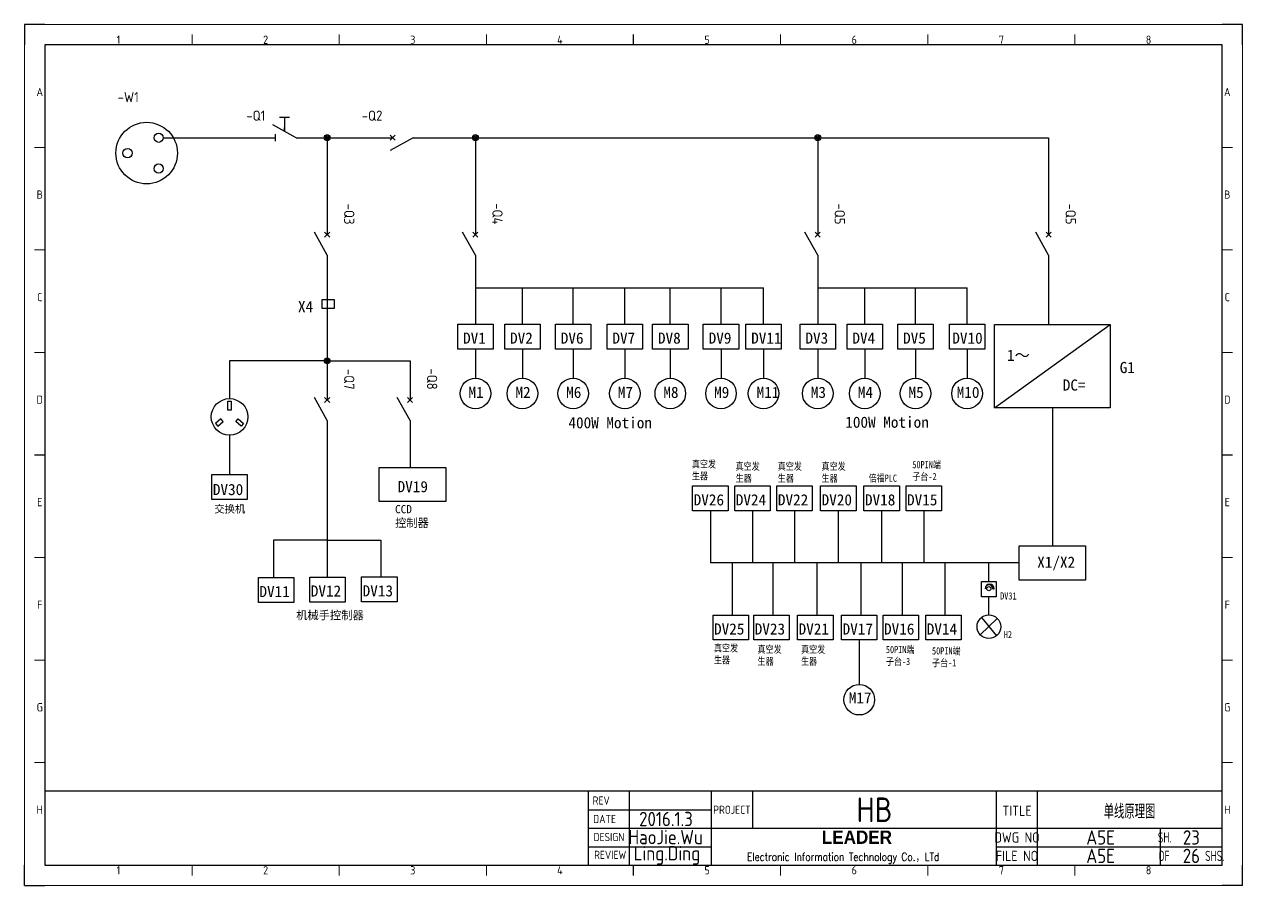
# Model space of a CAD drawing. Header units: millimetres. Extents: x -1699 to 15529, y -2130 to 61.
# Drawn here: x 12969 to 13563, y -2121 to -1701 of the extents above; entities that cross this region are included whole.
import ezdxf
from ezdxf.enums import TextEntityAlignment as Align

# ---------------------------------------------------------------- set-up
doc = ezdxf.new("R2010")
doc.units = ezdxf.units.MM
doc.header["$LTSCALE"] = 10
for name, color, linetype in [('AE_BOR', 1, 'Continuous'), ('SYMS', 7, 'Continuous'), ('TAGS', 51, 'Continuous'), ('YEL_14_THHN', 7, 'Continuous'), ('图框_标题栏属性', 1, 'Continuous'), ('图框_标题栏文字', 6, 'Continuous')]:
    doc.layers.add(name, color=color, linetype=linetype)
doc.styles.add('ACGBTS', font='ISOCP.SHX')
doc.styles.add('CCFS', font='', dxfattribs={"height": 0.7})
doc.styles.get("Standard").update_dxf_attribs({"font": 'simplex.shx', "width": 0.8, "height": 1.625, "bigfont": 'spec_bar.shx'})
doc.styles.add('WD_IEC', font='ISOCP2.shx', dxfattribs={"height": 4, "bigfont": 'gbcbig.shx'})
doc.styles.add('工程字', font='gbenor.shx', dxfattribs={"bigfont": 'gbcbig.shx'})
doc.styles.get('CCFS').set_extended_font_data('SimSun')

# ---------------------------------------------------------------- blocks, each defined once
blk = doc.blocks.new('Border')
for p, q in [((584, 410), (10, 410)), ((10, 410), (10, 10)), ((584, 10), (584, 410)), ((10, 10), (584, 10))]:
    blk.add_line(p, q)
at = {"layer": 'AE_BOR', "color": 1, "lineweight": 30}
for p, q in [((10, 420), (0, 420)), ((0, 420), (0, 410)), ((594, 420), (584, 420)), ((594, 410), (594, 420)), ((297, 410), (297, 415)), ((5, 210), (10, 210)), ((584, 210), (589, 210)), ((0, 0), (0, 10)), ((297, 5), (297, 10)), ((594, 0), (594, 10)), ((0, 0), (10, 0)), ((594, 0), (584, 0))]:
    blk.add_line(p, q, dxfattribs=at)
at = {"layer": 'AE_BOR', "color": 1, "lineweight": 15}
for p, q in [((0, 420), (594, 420)), ((0, 0), (0, 420)), ((594, 420), (594, 0)), ((81.75, 410), (81.75, 415)), ((153.5, 410), (153.5, 415)), ((225.25, 410), (225.25, 415)), ((368.75, 410), (368.75, 415)), ((440.5, 410), (440.5, 415)), ((512.25, 410), (512.25, 415)), ((10, 360), (5, 360)), ((589, 360), (584, 360)), ((10, 310), (5, 310)), ((589, 310), (584, 310)), ((10, 260), (5, 260)), ((589, 260), (584, 260)), ((10, 160), (5, 160)), ((589, 160), (584, 160)), ((10, 110), (5, 110)), ((589, 110), (584, 110)), ((10, 60), (5, 60)), ((589, 60), (584, 60)), ((81.75, 5), (81.75, 10)), ((153.5, 5), (153.5, 10)), ((225.25, 5), (225.25, 10)), ((368.75, 5), (368.75, 10)), ((440.5, 5), (440.5, 10)), ((512.25, 5), (512.25, 10)), ((594, 0), (0, 0))]:
    blk.add_line(p, q, dxfattribs=at)
at = {"layer": 'AE_BOR', "color": 1, "lineweight": 15, "style": 'ACGBTS'}
for s, p in [('1', (45.875, 412.5)), ('2', (117.625, 412.5)), ('3', (189.375, 412.5)), ('4', (261.125, 412.5)), ('5', (332.875, 412.5)), ('6', (404.625, 412.5)), ('7', (476.375, 412.5)), ('8', (548.125, 412.5)), ('A', (7.5, 387)), ('A', (586.5, 387)), ('B', (7.5, 337)), ('B', (586.5, 337)), ('C', (7.5, 287)), ('C', (586.5, 287)), ('D', (7.5, 237)), ('D', (586.5, 237)), ('E', (7.5, 187)), ('E', (586.5, 187)), ('F', (7.5, 137)), ('F', (586.5, 137)), ('G', (7.5, 87)), ('G', (586.5, 87)), ('H', (7.5, 37)), ('H', (586.5, 37)), ('1', (45.875, 7.5)), ('2', (117.625, 7.5)), ('3', (189.375, 7.5)), ('4', (261.125, 7.5)), ('5', (332.875, 7.5)), ('6', (404.625, 7.5)), ('7', (476.375, 7.5)), ('8', (548.125, 7.5))]:
    blk.add_text(s, height=4, dxfattribs=at).set_placement(p, align=Align.MIDDLE)
blk = doc.blocks.new('TITLE3')
for p, q in [((-309, 0), (-309, 36)), ((-289, 0), (-289, 36)), ((-249, 0), (-249, 36)), ((-249, 0), (-249, 36)), ((-249, 0), (-249, 36)), ((-229, 36), (-229, 27)), ((-110, 0), (-110, 36)), ((-90, 0), (-90, 36)), ((-309, 27), (-249, 27)), ((-229, 27), (-229, 18)), ((-309, 18), (-248.01, 18)), ((-249, 18), (0, 18)), ((-30, 0), (-30, 18)), ((-309, 9), (-249, 9)), ((-110, 9), (0, 9)), ((-289, 4.18), (-289, 4.18)), ((-289, 4.18), (-289, 4.18))]:
    blk.add_line(p, q)
blk.add_lwpolyline([(-309, 36), (-574, 36), (-574, 0), (-309, 0)], close=True)
blk.add_lwpolyline([(-309, 0), (0, 0), (0, 36), (-309, 36)])
at = {"insert": (-248.01, 16.87), "char_height": 5, "attachment_point": 1}
blk.add_mtext_dynamic_manual_height_columns('\\pi52.854;{\\fArial Black|b0|i0|c0|p34;\\H1.3x;LEADER\\Fsimplex,spec_bar|c134;\\H1.0769x; }\\P\\pi16.37;{\\H0.8x;Electronic Information Technology Co.\\fSimSun|b0|i0|c134|p2;，\\Fsimplex,spec_bar|c134;LTd}', width=138.0147, gutter_width=8.12, heights=[69.93], dxfattribs=at)
at = {"layer": '图框_标题栏属性', "style": '工程字'}
for tag, height, p in [('版本', 7, (-271.17, 31.5)), ('项目', 12, (-169.5, 27)), ('名称', 7, (-45.16, 26.53)), ('日期', 7, (-271.17, 22.5)), ('制图', 7, (-271.33, 13.69)), ('文件', 7, (-59.26, 13.5)), ('页数', 7, (-16.34, 13.5)), ('审核', 7, (-270.7, 4.72)), ('图号', 7, (-59.26, 4.5)), ('总数', 7, (-16.34, 4.5))]:
    blk.add_attdef(tag, text='', height=height, dxfattribs=at).set_placement(p, align=Align.MIDDLE)
at = {"layer": '图框_标题栏文字', "style": '工程字'}
for s, height, p in [('REV', 4, (-302.75, 31.5)), ('DATE', 4, (-301.08, 22.5)), ('PROJECT', 4, (-239, 27)), ('TITLE', 5, (-100, 26.53)), ('DESIGN', 4, (-299, 13.69)), ('DWG NO', 5, (-100, 13.5)), ('REVIEW', 4, (-298.37, 5.01)), ('FILE NO', 5, (-100, 4.5))]:
    blk.add_text(s, height=height, dxfattribs=at).set_placement(p, align=Align.MIDDLE_CENTER)
at = {"layer": '图框_标题栏文字', "style": '工程字', "width": 0.8}
for s, p in [('SH.            ', (-15, 13.5)), ('OF        SHS.', (-15, 4.5))]:
    blk.add_text(s, height=5, dxfattribs=at).set_placement(p, align=Align.MIDDLE_CENTER)
blk = doc.blocks.new('HDV1_SOCKET3')
for centre, radius in [((-8.14, -7.5), 15), ((-2.27, 0), 2.27), ((-17.41, -7.5), 2.27), ((-2.27, -15.06), 2.27)]:
    blk.add_circle(centre, radius)
at = {"style": 'WD_IEC'}
for tag, p in [('INST', (-11.95, 31.29)), ('LOC', (-11.95, 24.29)), ('TAG1', (-11.95, 17.29))]:
    blk.add_attdef(tag, text='', height=5, dxfattribs=at).set_placement(p, align=Align.RIGHT)
for tag, p, height, flags in [('ASSYCODE', (7.32, 33.69), 2, 1), ('FAMILY', (7.32, 30.69), 2, 1), ('CATDESC', (7.32, 27.69), 2, 1), ('MFG', (7.65, 20.94), 3, 9), ('CAT', (7.65, 15.94), 3, 9), ('X1TERM01', (0, 0), 0.08, 1), ('X8TERM03', (-17.41, -9.77), 0.08, 1), ('X1TERM02', (0, -15.06), 0.08, 1)]:
    blk.add_attdef(tag, p, '', height=height, dxfattribs=dict(at, flags=flags))
at = {"lineweight": 15, "style": 'WD_IEC'}
for tag, p in [('XREF', (24.36, 18.25)), ('WDTAGALT', (23.86, -39.93))]:
    blk.add_attdef(tag, p, '', height=5, dxfattribs=at)
at = {"style": 'WD_IEC'}
for tag, p in [('DESC1', (24.36, 10.75)), ('DESC2', (24.36, 3.75)), ('DESC3', (24.36, -3.25)), ('RATING1', (24.36, -12.75)), ('RATING2', (24.36, -19.75)), ('RATING3', (24.36, -26.75)), ('RATING4', (23.94, -33.49))]:
    blk.add_attdef(tag, p, '', height=5, dxfattribs=at)
at = {"style": 'WD_IEC', "width": 0.8}
for tag, p in [('TERM01', (0, 2.3)), ('TERM02', (0, -12.76))]:
    blk.add_attdef(tag, text='', height=2, dxfattribs=at).set_placement(p, align=Align.RIGHT)
blk.add_attdef('TERM03', (-20.63, -4.96), '', height=2, dxfattribs=at)
blk = doc.blocks.new('HDS11Q65')
for p, q in [((2.81, 0), (-2.81, 3.12)), ((-1.25, 5), (1.25, 5)), ((0, 5), (0, 1.56)), ((-7.19, 0), (-2.19, 0)), ((-2.19, -0.88), (-2.19, 0.88)), ((0, 1.56), (0, 2.47)), ((2.81, 0), (7.81, 0))]:
    blk.add_line(p, q)
at = {"style": 'WD_IEC'}
for tag, height, p in [('INST', 2.7, (-4.69, 12.88)), ('LOC', 2.7, (-4.69, 8.88)), ('TAG1', 2.5, (-4.69, 4.12)), ('RATING1', 2.7, (-4.69, -4.16)), ('DESC1', 2.7, (-4.69, -11.66)), ('DESC2', 2.7, (-4.69, -15.66)), ('DESC3', 2.7, (-4.69, -19.66))]:
    blk.add_attdef(tag, text='', height=height, dxfattribs=at).set_placement(p, align=Align.RIGHT)
for tag, p, height, flags in [('MFG', (3.12, 9.49), 1.5, 9), ('X2LINK', (0, 5.64), 0.32, 1), ('CAT', (3.12, 6.99), 1.5, 9), ('TERM01', (-7.19, 1), 2, 8), ('X4TERM01', (-7.19, 0), 0.32, 1), ('X8LINK', (0, -0.01), 0.32, 1), ('X1TERM02', (7.81, 0), 0.32, 1), ('ASSYCODE', (2.92, -2.75), 1, 1), ('FAMILY', (2.92, -4.25), 1, 1), ('CATDESC', (2.92, -5.75), 1, 1)]:
    blk.add_attdef(tag, p, '', height=height, dxfattribs=dict(at, flags=flags))
at = {"style": 'WD_IEC', "flags": 8}
blk.add_attdef('TERM02', text='', height=2, dxfattribs=at).set_placement((7.81, 1), align=Align.RIGHT)
at = {"lineweight": 15, "style": 'WD_IEC'}
blk.add_attdef('XREF', text='', height=2.5, dxfattribs=at).set_placement((-4.69, -7.91), align=Align.RIGHT)
blk = doc.blocks.new('HCB1')
for p, q in [((-7.5, 0), (-2.5, 0)), ((-1.88, 0.62), (-3.12, -0.62)), ((-1.88, -0.62), (-3.12, 0.62)), ((2.5, 0), (-3.12, -3.12)), ((2.5, 0), (7.5, 0))]:
    blk.add_line(p, q)
at = {"style": 'WD_IEC'}
for tag, p in [('INST', (-5, 11.12)), ('LOC', (-5, 7.62)), ('TAG1', (-5, 4.12)), ('DESC1', (-5, -13.75)), ('DESC2', (-5, -17.25)), ('DESC3', (-5, -20.75))]:
    blk.add_attdef(tag, text='', height=2.5, dxfattribs=at).set_placement(p, align=Align.RIGHT)
for tag, p, height, flags in [('MFG', (4.92, 12.12), 1.5, 9), ('CAT', (4.92, 9.62), 1.5, 9), ('TERM01', (-7.5, 1), 2, 8), ('X4TERM01', (-7.5, 0), 0.32, 1), ('X1TERM02', (7.5, 0), 0.32, 1), ('X2LINK', (0, -0.55), 0.32, 1), ('X8LINK', (0, -2.46), 0.32, 1), ('ASSYCODE', (12.25, -2.75), 1, 1), ('FAMILY', (12.25, -4.25), 1, 1), ('CATDESC', (12.25, -5.75), 1, 1), ('CONTACT', (12.5, -7.5), 1, 1), ('COMMON', (13.75, -8.75), 1, 1)]:
    blk.add_attdef(tag, p, '', height=height, dxfattribs=dict(at, flags=flags))
at = {"style": 'WD_IEC', "flags": 8}
blk.add_attdef('TERM02', text='', height=2, dxfattribs=at).set_placement((7.5, 1), align=Align.RIGHT)
at = {"lineweight": 15, "style": 'WD_IEC'}
for tag, p in [('RATING1', (-5, -6.25)), ('XREF', (-5, -10))]:
    blk.add_attdef(tag, text='', height=2.5, dxfattribs=at).set_placement(p, align=Align.RIGHT)
blk = doc.blocks.new('WDDOT')
for radius in [0.72, 0.449, 0.223]:
    blk.add_circle((0, 0), radius)

msp = doc.modelspace()

# ---------------------------------------------------------------- hatches: boundary and pattern name
h = msp.add_hatch(color=1)
edge = h.paths.add_edge_path()
edge.add_arc((13439.2, -1976.59), 2.23, 0, 180)
edge.add_arc((13438.84, -1976.59), 1.87, 0, 180, ccw=False)
edge.add_line((13440.71, -1976.59), (13441.42, -1976.59))

# ---------------------------------------------------------------- linework, layer by layer
for p, q in [((13116.21, -1823.98), (13116.21, -1865.48)), ((13188.49, -1823.98), (13188.49, -1847.57)), ((13355.4, -1823.98), (13355.4, -1847.57)), ((13467.99, -1823.98), (13467.99, -1847.78)), ((13188.49, -1829.87), (13308.23, -1829.87)), ((13211.4, -1847.57), (13211.4, -1829.87)), ((13236.12, -1847.57), (13236.12, -1829.87)), ((13261.3, -1847.57), (13261.3, -1829.87)), ((13283.51, -1847.57), (13283.51, -1829.87)), ((13308.23, -1847.57), (13308.23, -1829.87)), ((13308.23, -1829.87), (13328.96, -1829.87)), ((13328.96, -1847.57), (13328.96, -1829.87)), ((13355.4, -1829.87), (13428.21, -1829.87)), ((13378.31, -1847.57), (13378.31, -1829.87)), ((13403.03, -1847.57), (13403.03, -1829.87)), ((13428.21, -1847.57), (13428.21, -1829.87)), ((13441.66, -1888.4), (13497.93, -1847.78)), ((13188.49, -1859.76), (13188.49, -1873.93)), ((13211.4, -1859.76), (13211.4, -1873.93)), ((13236.12, -1859.76), (13236.12, -1873.93)), ((13261.3, -1859.76), (13261.3, -1873.93)), ((13283.51, -1859.76), (13283.51, -1873.93)), ((13308.23, -1859.76), (13308.23, -1873.93)), ((13328.96, -1859.76), (13328.96, -1873.93)), ((13355.4, -1859.76), (13355.4, -1873.93)), ((13378.31, -1859.76), (13378.31, -1873.93)), ((13403.03, -1859.76), (13403.03, -1873.93)), ((13428.21, -1859.76), (13428.21, -1873.93)), ((13116.21, -1865.48), (13068.61, -1865.48)), ((13068.61, -1865.48), (13068.61, -1883.89)), ((13116.21, -1865.48), (13156.63, -1865.48)), ((13116.21, -1865.48), (13116.21, -1874.54)), ((13156.63, -1865.48), (13156.63, -1874.54)), ((13469.79, -1888.4), (13469.79, -1955.68)), ((13064.44, -1893.77), (13061.81, -1896.09)), ((13065.57, -1895.06), (13064.44, -1893.77)), ((13071.64, -1895.06), (13072.77, -1893.77)), ((13072.77, -1893.77), (13075.41, -1896.09)), ((13061.81, -1896.09), (13062.94, -1897.38)), ((13062.94, -1897.38), (13065.57, -1895.06)), ((13074.27, -1897.38), (13071.64, -1895.06)), ((13075.41, -1896.09), (13074.27, -1897.38)), ((13068.61, -1901.71), (13068.61, -1920.86)), ((13116.21, -1904.54), (13116.21, -1952.99)), ((13156.63, -1904.54), (13156.63, -1917.42)), ((13303.04, -1938.63), (13303.04, -1964.02)), ((13323.57, -1938.63), (13323.57, -1964.02)), ((13344.1, -1938.63), (13344.1, -1964.02)), ((13365.43, -1938.63), (13365.43, -1964.02)), ((13386.56, -1938.63), (13386.56, -1964.02)), ((13407.07, -1938.63), (13407.07, -1964.02)), ((13116.21, -1952.99), (13090.05, -1952.99)), ((13090.05, -1952.99), (13090.05, -1971.18)), ((13116.21, -1952.99), (13142.37, -1952.99)), ((13116.21, -1952.99), (13116.21, -1970.9)), ((13142.37, -1952.99), (13142.37, -1970.82)), ((13453.58, -1964.02), (13303.04, -1964.02)), ((13313.7, -1964.02), (13313.7, -1989.42)), ((13333.53, -1964.02), (13333.53, -1989.42)), ((13354.94, -1964.02), (13354.94, -1989.42)), ((13376.38, -1964.02), (13376.38, -1989.42)), ((13396.59, -1964.02), (13396.59, -1989.42)), ((13417.4, -1964.02), (13417.4, -1989.42)), ((13438.83, -1973.03), (13438.83, -1964.02)), ((13438.83, -1989.35), (13438.83, -1980.55)), ((13434.67, -1999.15), (13442.95, -1991.07)), ((13435.2, -1990.63), (13442.48, -1999.61)), ((13375.65, -2001.6), (13375.65, -2023.28))]:
    msp.add_line(p, q)
at = {"color": 1}
msp.add_line((13440.71, -1976.59), (13441.42, -1976.59), dxfattribs=at)
for points in [[(13113.83, -1835.6), (13119.54, -1835.6), (13119.54, -1839.93), (13113.83, -1839.93)], [(13179.86, -1847.57), (13197.12, -1847.57), (13197.12, -1859.76), (13179.86, -1859.76)], [(13202.77, -1847.57), (13220.03, -1847.57), (13220.03, -1859.76), (13202.77, -1859.76)], [(13227.49, -1847.57), (13244.75, -1847.57), (13244.75, -1859.76), (13227.49, -1859.76)], [(13252.67, -1847.57), (13269.93, -1847.57), (13269.93, -1859.76), (13252.67, -1859.76)], [(13274.88, -1847.57), (13292.14, -1847.57), (13292.14, -1859.76), (13274.88, -1859.76)], [(13299.6, -1847.57), (13316.86, -1847.57), (13316.86, -1859.76), (13299.6, -1859.76)], [(13320.33, -1847.57), (13337.6, -1847.57), (13337.6, -1859.76), (13320.33, -1859.76)], [(13346.77, -1847.57), (13364.03, -1847.57), (13364.03, -1859.76), (13346.77, -1859.76)], [(13369.68, -1847.57), (13386.94, -1847.57), (13386.94, -1859.76), (13369.68, -1859.76)], [(13394.4, -1847.57), (13411.66, -1847.57), (13411.66, -1859.76), (13394.4, -1859.76)], [(13419.58, -1847.57), (13436.84, -1847.57), (13436.84, -1859.76), (13419.58, -1859.76)], [(13441.66, -1847.78), (13497.93, -1847.78), (13497.93, -1888.4), (13441.66, -1888.4)], [(13067.77, -1885.19), (13069.39, -1885.19), (13069.39, -1889.49), (13067.77, -1889.49)], [(13141.63, -1917.42), (13174.05, -1917.42), (13174.05, -1934.12), (13141.63, -1934.12)], [(13059.98, -1920.86), (13077.24, -1920.86), (13077.24, -1933.05), (13059.98, -1933.05)], [(13294.41, -1926.44), (13311.67, -1926.44), (13311.67, -1938.63), (13294.41, -1938.63)], [(13314.94, -1926.44), (13332.2, -1926.44), (13332.2, -1938.63), (13314.94, -1938.63)], [(13335.47, -1926.44), (13352.73, -1926.44), (13352.73, -1938.63), (13335.47, -1938.63)], [(13356.8, -1926.44), (13374.06, -1926.44), (13374.06, -1938.63), (13356.8, -1938.63)], [(13377.93, -1926.44), (13395.19, -1926.44), (13395.19, -1938.63), (13377.93, -1938.63)], [(13398.44, -1926.44), (13415.7, -1926.44), (13415.7, -1938.63), (13398.44, -1938.63)], [(13453.58, -1955.68), (13486, -1955.68), (13486, -1972.37), (13453.58, -1972.37)], [(13082.69, -1971.18), (13099.95, -1971.18), (13099.95, -1983.37), (13082.69, -1983.37)], [(13107.73, -1970.9), (13124.99, -1970.9), (13124.99, -1983.09), (13107.73, -1983.09)], [(13133.01, -1970.82), (13150.27, -1970.82), (13150.27, -1983.01), (13133.01, -1983.01)], [(13304.34, -1989.42), (13321.6, -1989.42), (13321.6, -2001.6), (13304.34, -2001.6)], [(13324.17, -1989.42), (13341.43, -1989.42), (13341.43, -2001.6), (13324.17, -2001.6)], [(13345.58, -1989.42), (13362.84, -1989.42), (13362.84, -2001.6), (13345.58, -2001.6)], [(13367.02, -1989.42), (13384.28, -1989.42), (13384.28, -2001.6), (13367.02, -2001.6)], [(13387.23, -1989.42), (13404.49, -1989.42), (13404.49, -2001.6), (13387.23, -2001.6)], [(13408.04, -1989.42), (13425.3, -1989.42), (13425.3, -2001.6), (13408.04, -2001.6)]]:
    msp.add_lwpolyline(points, close=True)
for centre, radius in [((13188.49, -1881.37), 7.45), ((13211.4, -1881.37), 7.45), ((13236.12, -1881.37), 7.45), ((13261.3, -1881.37), 7.45), ((13283.51, -1881.37), 7.45), ((13308.23, -1881.37), 7.45), ((13328.96, -1881.37), 7.45), ((13355.4, -1881.37), 7.45), ((13378.31, -1881.37), 7.45), ((13403.03, -1881.37), 7.45), ((13428.21, -1881.37), 7.45), ((13068.61, -1892.8), 8.91), ((13438.83, -1995.13), 5.78), ((13375.65, -2030.73), 7.45)]:
    msp.add_circle(centre, radius)
for centre, radius in [((13439.2, -1976.59), 2.23), ((13438.84, -1976.59), 1.87)]:
    msp.add_arc(centre, radius, 0, 180, dxfattribs=at)
at = {"layer": 'SYMS'}
msp.add_lwpolyline([(13435.32, -1973.03), (13442.33, -1973.03), (13442.33, -1980.55), (13435.32, -1980.55)], close=True, dxfattribs=at)
msp.add_circle((13438.83, -1976.59), 1.01, dxfattribs=at)
at = {"layer": 'YEL_14_THHN'}
for p, q in [((13036.32, -1756.66), (13081.01, -1756.66)), ((13111.01, -1756.66), (13138.13, -1756.66)), ((13116.21, -1756.66), (13116.21, -1793.98)), ((13168.13, -1756.66), (13467.99, -1756.66)), ((13188.49, -1756.66), (13188.49, -1793.98)), ((13355.4, -1756.66), (13355.4, -1793.98)), ((13467.99, -1756.66), (13467.99, -1793.98))]:
    msp.add_line(p, q, dxfattribs=at)

# ---------------------------------------------------------------- block references
ref = msp.add_blockref('TITLE3', (13552.57, -2111.39))
ref.add_attrib('总数', '26', dxfattribs={"layer": '图框_标题栏属性', "height": 7, "style": '工程字'}).set_placement((13537.57, -2106.89), align=Align.MIDDLE)
ref.add_attrib('页数', '23', dxfattribs={"layer": '图框_标题栏属性', "height": 7, "style": '工程字'}).set_placement((13537.57, -2097.89), align=Align.MIDDLE)
ref.add_attrib('文件', 'A5E', dxfattribs={"layer": '图框_标题栏属性', "height": 7, "style": '工程字'}).set_placement((13493.31, -2097.89), align=Align.MIDDLE)
ref.add_attrib('图号', 'A5E', dxfattribs={"layer": '图框_标题栏属性', "height": 7, "style": '工程字'}).set_placement((13493.31, -2106.89), align=Align.MIDDLE)
ref.add_attrib('名称', '单线原理图', dxfattribs={"layer": '图框_标题栏属性', "height": 7, "style": '工程字'}).set_placement((13507.41, -2084.86), align=Align.MIDDLE)
ref.add_attrib('项目', 'HB', dxfattribs={"layer": '图框_标题栏属性', "height": 12, "style": '工程字'}).set_placement((13383.07, -2084.39), align=Align.MIDDLE)
ref.add_attrib('审核', 'Ling.Ding', dxfattribs={"layer": '图框_标题栏属性', "height": 7, "style": '工程字'}).set_placement((13281.86, -2106.67), align=Align.MIDDLE)
ref.add_attrib('制图', 'HaoJie.Wu', dxfattribs={"layer": '图框_标题栏属性', "height": 7, "style": '工程字'}).set_placement((13281.24, -2097.7), align=Align.MIDDLE)
ref.add_attrib('日期', '2016.1.3', dxfattribs={"layer": '图框_标题栏属性', "height": 7, "style": '工程字'}).set_placement((13281.4, -2088.89), align=Align.MIDDLE)
at = {"layer": 'AE_BOR'}
msp.add_blockref('Border', (12968.57, -2121.39), dxfattribs=at)
at = {"layer": 'SYMS'}
ref = msp.add_blockref('HDV1_SOCKET3', (13036.32, -1756.66), dxfattribs=at)
ref.add_attrib('TAG1', '-W1', dxfattribs={"layer": 'TAGS', "height": 5, "style": 'WD_IEC'}).set_placement((13024.37, -1739.37), align=Align.RIGHT)
ref = msp.add_blockref('HDS11Q65', (13095.39, -1756.66), dxfattribs=dict(at, xscale=2, yscale=2, zscale=2))
ref.add_attrib('TAG1', '-Q1', dxfattribs={"layer": 'TAGS', "height": 5, "style": 'WD_IEC'}).set_placement((13086.01, -1748.41), align=Align.RIGHT)
ref = msp.add_blockref('HCB1', (13153.13, -1756.66), dxfattribs=dict(at, xscale=2, yscale=2, zscale=2))
ref.add_attrib('TAG1', '-Q2', dxfattribs={"layer": 'TAGS', "height": 5, "style": 'WD_IEC'}).set_placement((13143.13, -1748.41), align=Align.RIGHT)
at = {"layer": 'SYMS', "xscale": 2, "yscale": 2, "zscale": 2}
for p in [(13116.21, -1756.66), (13188.49, -1756.66), (13355.4, -1756.66), (13116.21, -1865.48)]:
    msp.add_blockref('WDDOT', p, dxfattribs=at)
at = {"layer": 'SYMS'}
ref = msp.add_blockref('HCB1', (13116.21, -1808.98), dxfattribs=dict(at, xscale=2, yscale=2, zscale=2, rotation=270))
ref.add_attrib('TAG1', '-Q3', dxfattribs={"layer": 'TAGS', "height": 5, "rotation": 270, "style": 'WD_IEC'}).set_placement((13124.46, -1798.98), align=Align.RIGHT)
ref = msp.add_blockref('HCB1', (13188.49, -1808.98), dxfattribs=dict(at, xscale=2, yscale=2, zscale=2, rotation=270))
ref.add_attrib('TAG1', '-Q4', dxfattribs={"layer": 'TAGS', "height": 5, "rotation": 270, "style": 'WD_IEC'}).set_placement((13196.74, -1798.98), align=Align.RIGHT)
ref = msp.add_blockref('HCB1', (13355.4, -1808.98), dxfattribs=dict(at, xscale=2, yscale=2, zscale=2, rotation=270))
ref.add_attrib('TAG1', '-Q5', dxfattribs={"layer": 'TAGS', "height": 5, "rotation": 270, "style": 'WD_IEC'}).set_placement((13363.65, -1798.98), align=Align.RIGHT)
ref = msp.add_blockref('HCB1', (13467.99, -1808.98), dxfattribs=dict(at, xscale=2, yscale=2, zscale=2, rotation=270))
ref.add_attrib('TAG1', '-Q5', dxfattribs={"layer": 'TAGS', "height": 5, "rotation": 270, "style": 'WD_IEC'}).set_placement((13476.24, -1798.98), align=Align.RIGHT)
ref = msp.add_blockref('HCB1', (13116.21, -1889.54), dxfattribs=dict(at, xscale=2, yscale=2, zscale=2, rotation=270))
ref.add_attrib('TAG1', '-Q7', dxfattribs={"layer": 'TAGS', "height": 5, "rotation": 270, "style": 'WD_IEC'}).set_placement((13124.46, -1879.54), align=Align.RIGHT)
ref = msp.add_blockref('HCB1', (13156.63, -1889.54), dxfattribs=dict(at, xscale=2, yscale=2, zscale=2, rotation=270))
ref.add_attrib('TAG1', '-Q8', dxfattribs={"layer": 'TAGS', "height": 5, "rotation": 270, "style": 'WD_IEC'}).set_placement((13164.88, -1879.54), align=Align.RIGHT)

# ---------------------------------------------------------------- texts
at = {"char_height": 3.5, "width": 15.1023, "attachment_point": 1}
for s, insert in [('{\\fSimSun|b0|i0|c134|p2;真空发生器}', (13294.04, -1914.06)), ('{\\fSimSun|b0|i0|c134|p2;真空发生器}', (13315.38, -1915.15)), ('{\\fSimSun|b0|i0|c134|p2;真空发生器}', (13335.91, -1915.15)), ('{\\fSimSun|b0|i0|c134|p2;真空发生器}', (13357.24, -1915.15)), ('{\\fSimSun|b0|i0|c134|p2;50PIN端子台-2}', (13401.51, -1914.33)), ('{\\fSimSun|b0|i0|c134|p2;倍福PLC}', (13380.17, -1920.94)), ('{\\fSimSun|b0|i0|c134|p2;DV31}', (13444.34, -1978.36)), ('{\\fSimSun|b0|i0|c134|p2;H2}', (13446.13, -1997.2)), ('{\\fSimSun|b0|i0|c134|p2;真空发生器}', (13304.79, -2003.78)), ('{\\fSimSun|b0|i0|c134|p2;真空发生器}', (13326.03, -2004.41)), ('{\\fSimSun|b0|i0|c134|p2;真空发生器}', (13347.28, -2004.41)), ('{\\fSimSun|b0|i0|c134|p2;50PIN端子台-3}', (13388.63, -2004.51)), ('{\\fSimSun|b0|i0|c134|p2;50PIN端子台-1}', (13411.12, -2005.16))]:
    msp.add_mtext(s, dxfattribs=dict(at, insert=insert))
at = {"layer": 'SYMS', "attachment_point": 1, "style": 'CCFS'}
for s, width, gutter_width, heights, insert, char_height in [('X4', 9.9446, 3.5, [0], (13101.97, -1836.3), 5.443), ('DV1', 9.9446, 3.5, [0], (13182.47, -1851.66), 5.443), ('DV2', 9.9446, 3.5, [0], (13205.38, -1851.66), 5.443), ('DV6', 9.9446, 3.5, [0], (13230.1, -1851.66), 5.443), ('DV7', 9.9446, 3.5, [0], (13255.28, -1851.66), 5.443), ('DV8', 9.9446, 3.5, [0], (13277.49, -1851.66), 5.443), ('DV9', 9.9446, 3.5, [0], (13302.21, -1851.66), 5.443), ('DV11', 9.9446, 3.5, [0], (13322.95, -1851.66), 5.443), ('DV3', 9.9446, 3.5, [0], (13349.38, -1851.66), 5.443), ('DV4', 9.9446, 3.5, [0], (13372.29, -1851.66), 5.443), ('DV5', 9.9446, 3.5, [0], (13397.01, -1851.66), 5.443), ('DV10', 9.9446, 3.5, [0], (13421.01, -1851.66), 5.443), ('1～', 14.3057, 3.5, [0], (13447.68, -1860.05), 5.443), ('G1', 14.3057, 3.5, [0], (13502.62, -1866), 5.443), ('DC=', 14.3057, 3.5, [0], (13474.87, -1874.55), 5.443), ('M1', 9.9446, 3.5, [0], (13185.11, -1878.11), 5.443), ('M2', 9.9446, 3.5, [0], (13208.02, -1878.11), 5.443), ('M6', 9.9446, 3.5, [0], (13232.74, -1878.11), 5.443), ('M7', 9.9446, 3.5, [0], (13257.91, -1878.11), 5.443), ('M8', 9.9446, 3.5, [0], (13280.13, -1878.11), 5.443), ('M9', 9.9446, 3.5, [0], (13304.85, -1878.11), 5.443), ('M11', 9.9446, 3.5, [0], (13325.58, -1878.11), 5.443), ('M3', 9.9446, 3.5, [0], (13352.02, -1878.11), 5.443), ('M4', 9.9446, 3.5, [0], (13374.93, -1878.11), 5.443), ('M5', 9.9446, 3.5, [0], (13399.65, -1878.11), 5.443), ('M10', 9.9446, 3.5, [0], (13423.15, -1878.11), 5.443), ('400W Motion', 65.262, 3.5, [0], (13233.83, -1892.93), 5.4434), ('100W Motion', 65.262, 3.5, [0], (13368.82, -1892.67), 5.4434), ('DV19', 9.9446, 3.5, [0], (13150.54, -1924.1), 5.443), ('DV30', 9.9446, 3.5, [0], (13060.47, -1925.5), 5.443), ('交换机', 25.6571, 3.5, [0], (13061.18, -1935.88), 3.685), ('\\PCCD\\P控制器', 17.3119, 0, [34.76], (13149.31, -1929.07), 4.024), ('DV26', 9.9446, 3.5, [0], (13294.9, -1930.53), 5.443), ('DV24', 9.9446, 3.5, [0], (13315.43, -1930.53), 5.443), ('DV22', 9.9446, 3.5, [0], (13335.96, -1930.53), 5.443), ('DV20', 9.9446, 3.5, [0], (13357.29, -1930.53), 5.443), ('DV18', 9.9446, 3.5, [0], (13378.42, -1930.53), 5.443), ('DV15', 9.9446, 3.5, [0], (13398.94, -1930.53), 5.443), ('X1/X2', 9.9446, 3.5, [0], (13462.4, -1960.94), 5.443), ('DV11', 9.9446, 3.5, [0], (13083.18, -1975.27), 5.443), ('DV12', 9.9446, 3.5, [0], (13108.22, -1974.99), 5.443), ('DV13', 9.9446, 3.5, [0], (13133.5, -1974.91), 5.443), ('\\P机械手控制器', 49.1604, 0, [34.76], (13101.11, -1980.81), 4.024), ('DV25', 9.9446, 3.5, [0], (13304.83, -1993.51), 5.443), ('DV23', 9.9446, 3.5, [0], (13324.66, -1993.51), 5.443), ('DV21', 9.9446, 3.5, [0], (13346.07, -1993.51), 5.443), ('DV17', 9.9446, 3.5, [0], (13367.51, -1993.51), 5.443), ('DV16', 9.9446, 3.5, [0], (13387.72, -1993.51), 5.443), ('DV14', 9.9446, 3.5, [0], (13408.53, -1993.51), 5.443), ('M17', 9.9446, 3.5, [0], (13370.53, -2027.11), 5.443)]:
    msp.add_mtext_dynamic_manual_height_columns(s, width=width, gutter_width=gutter_width, heights=heights, dxfattribs=dict(at, insert=insert, char_height=char_height))

doc.saveas('drawing.dxf')
